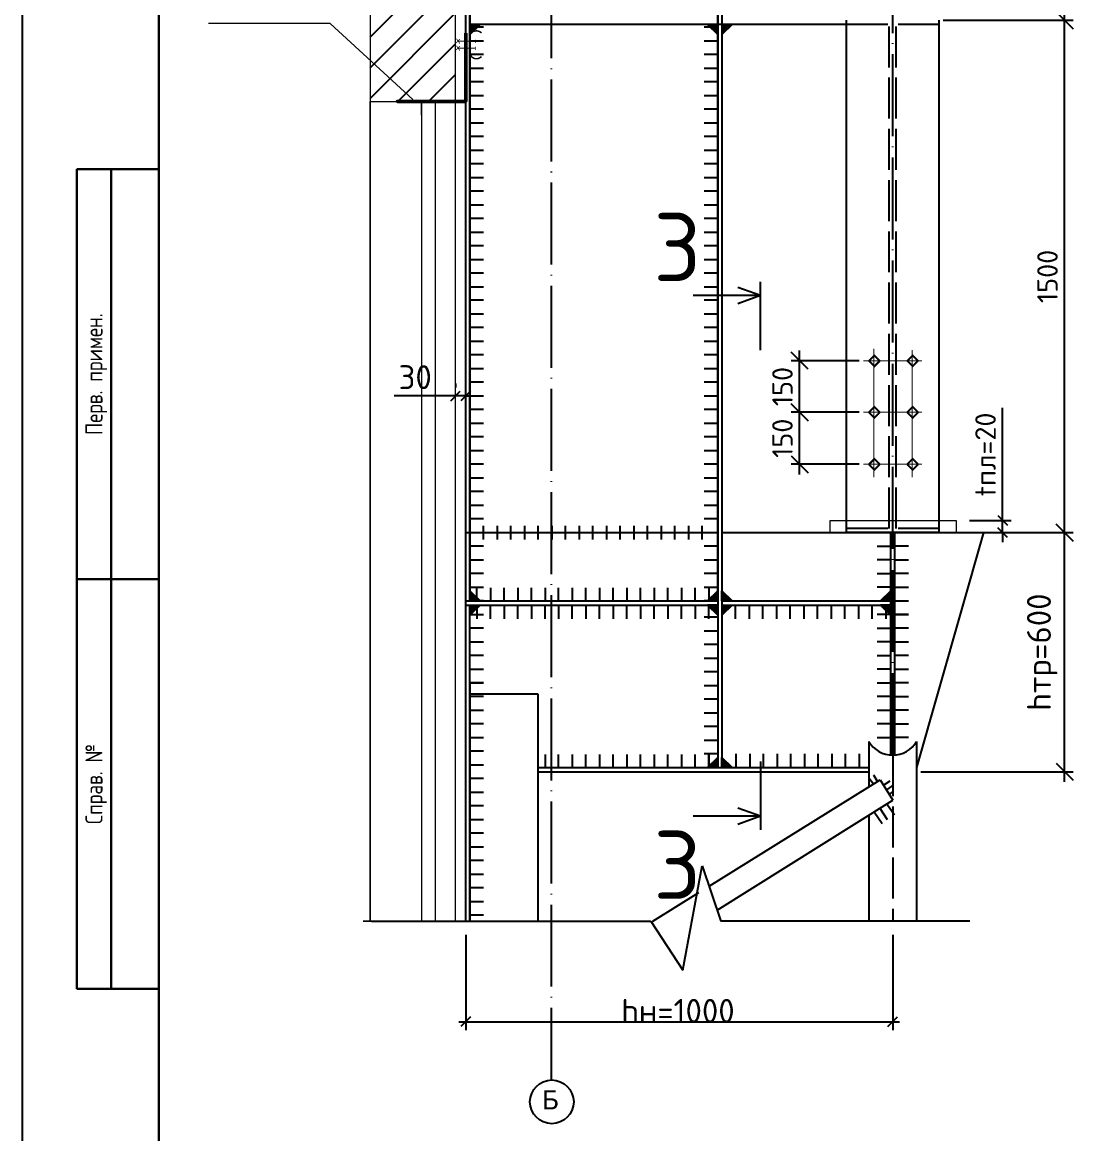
# Model space of a CAD drawing. Header units: millimetres. Extents: x -258606 to -95372, y 16759 to 83244.
# Drawn here: x -125999.4 to -125843.1, y 41902.6 to 42065.3 of the extents above; entities that cross this region are included whole.
import ezdxf
from ezdxf.enums import TextEntityAlignment as Align

# ---------------------------------------------------------------- set-up
doc = ezdxf.new("R2010")
doc.units = ezdxf.units.MM
doc.header["$LTSCALE"] = 0.5
doc.linetypes.add('ACAD_ISO02W100', pattern=[15, 12, -3])
doc.linetypes.add('ACAD_ISO04W100', pattern=[30, 24, -3, 0, -3])
for name, color, linetype, lineweight in [('0.25-STAMP', 10, 'Continuous', 25), ('0.25-TEXT', 10, 'Continuous', 25), ('0.3-STAMP', 7, 'Continuous', 30), ('ТОЛСТЫЕ', 1, 'Continuous', 50), ('ТОНКИЕе', 7, 'Continuous', 5)]:
    doc.layers.add(name, color=color, linetype=linetype, lineweight=lineweight)
for name, color, linetype in [('Осевые', 7, 'ACAD_ISO04W100'), ('размеры', 7, 'Continuous'), ('текст', 7, 'Continuous'), ('тонкие', 7, 'Continuous')]:
    doc.layers.add(name, color=color, linetype=linetype)
doc.styles.add('ГОСТ 2.304', font='cs_gost2304.shx')
doc.styles.add('Наклонный', font='isocpeur.ttf', dxfattribs={"height": 3.5})
doc.styles.add('Прямой 7мм', font='isocpeur.ttf', dxfattribs={"height": 7})
doc.styles.add('РАЗМЕРЫ_20', font='txt.shx', dxfattribs={"width": 0.6, "height": 2})
doc.styles.add('ТЕКСТ_30', font='', dxfattribs={"height": 3.5})
doc.styles.get('ТЕКСТ_30').set_extended_font_data('GOST2304')
doc.dimstyles.new('РАЗМЕРЫ_20', dxfattribs={"dimtxt": 3, "dimasz": 2.5, "dimexe": 1.25, "dimexo": 0.625, "dimgap": 1, "dimtad": 3, "dimdec": 1, "dimlfac": 20, "dimrnd": 1, "dimdsep": 46, "dimtxsty": 'ТЕКСТ_30', "dimblk1": 'OBLIQUE', "dimblk2": 'OBLIQUE', "dimsah": 1, "dimcen": 2.5, "dimdle": 1.5, "dimclrt": 4, "dimadec": 0, "dimazin": 0, "dimtfac": 1, "dimtdec": 1, "dimtmove": 0, "dimatfit": 3, "dimfxl": 1, "dimtolj": 1, "dimarcsym": 0})
doc.dimstyles.new('РАЗМЕРЫ_200_2.5', dxfattribs={"dimtxt": 2, "dimasz": 1.4, "dimexe": 1.25, "dimexo": 2, "dimgap": 1, "dimtad": 3, "dimdec": 1, "dimlfac": 200, "dimrnd": 1, "dimdsep": 46, "dimtxsty": 'РАЗМЕРЫ_20', "dimblk1": 'OBLIQUE', "dimblk2": 'OBLIQUE', "dimsah": 1, "dimcen": 2.5, "dimdle": 1, "dimclrt": 256, "dimadec": 0, "dimazin": 0, "dimtfac": 1, "dimtdec": 1, "dimtmove": 0, "dimatfit": 3, "dimfxl": 1, "dimtolj": 1, "dimarcsym": 0})

# ---------------------------------------------------------------- blocks, each defined once
blk = doc.blocks.new('_Oblique')
at = {"color": 0, "linetype": 'ByBlock', "lineweight": -2}
blk.add_line((-0.5, -0.5), (0.5, 0.5), dxfattribs=at)
blk = doc.blocks.new('*D743')
at = {"layer": 'Defpoints', "color": 0, "transparency": 16777216}
for p in [(-125865.15, 42065.64), (-125846.78, 42065.64), (-125865.15, 41990.64)]:
    blk.add_point(p, dxfattribs=at)
at = {"layer": 'текст', "color": 0, "lineweight": -2, "transparency": 16777216}
for p, q in [((-125846.78, 41989.14), (-125846.78, 42067.14)), ((-125864.53, 42065.64), (-125845.53, 42065.64)), ((-125864.53, 41990.64), (-125845.53, 41990.64))]:
    blk.add_line(p, q, dxfattribs=at)
at = {"layer": 'текст', "color": 0, "lineweight": -2, "transparency": 16777216, "xscale": 2.5, "yscale": 2.5, "zscale": 2.5}
for p, rotation in [((-125846.78, 42065.64), 90), ((-125846.78, 41990.64), 270)]:
    blk.add_blockref('_Oblique', p, dxfattribs=dict(at, rotation=rotation))
at = {"layer": 'текст', "color": 4, "transparency": 16777216, "insert": (-125849.28, 42028.14), "char_height": 3, "attachment_point": 5, "rotation": 90, "style": 'Наклонный'}
blk.add_mtext('\\A1;{\\C256;1500}', dxfattribs=at)
blk = doc.blocks.new('*D744')
at = {"layer": 'Defpoints', "color": 0, "transparency": 16777216}
for p in [(-125871.93, 42071.64), (-125865.15, 42065.64), (-125846.78, 42065.64)]:
    blk.add_point(p, dxfattribs=at)
at = {"layer": 'текст', "color": 0, "lineweight": -2, "transparency": 16777216}
for p, q in [((-125846.78, 42071.64), (-125846.78, 42082.86)), ((-125846.78, 42065.64), (-125846.78, 42073.14)), ((-125871.31, 42071.64), (-125845.53, 42071.64)), ((-125864.53, 42065.64), (-125845.53, 42065.64))]:
    blk.add_line(p, q, dxfattribs=at)
at = {"layer": 'текст', "color": 0, "lineweight": -2, "transparency": 16777216, "xscale": 2.5, "yscale": 2.5, "zscale": 2.5}
for p, rotation in [((-125846.78, 42071.64), 90), ((-125846.78, 42065.64), 270)]:
    blk.add_blockref('_Oblique', p, dxfattribs=dict(at, rotation=rotation))
at = {"layer": 'текст', "color": 4, "transparency": 16777216, "insert": (-125849.28, 42079.31), "char_height": 3, "attachment_point": 5, "rotation": 90, "style": 'Наклонный'}
blk.add_mtext('\\A1;{\\C256;120}', dxfattribs=at)
blk = doc.blocks.new('*D745')
at = {"layer": 'Defpoints', "color": 0, "transparency": 16777216}
for p in [(-125858.66, 41990.64), (-125846.78, 41990.64), (-125868.43, 41955.64)]:
    blk.add_point(p, dxfattribs=at)
at = {"layer": 'текст', "color": 0, "lineweight": -2, "transparency": 16777216}
for p, q in [((-125846.78, 41954.14), (-125846.78, 41992.14)), ((-125858.04, 41990.64), (-125845.53, 41990.64)), ((-125867.81, 41955.64), (-125845.53, 41955.64))]:
    blk.add_line(p, q, dxfattribs=at)
at = {"layer": 'текст', "color": 0, "lineweight": -2, "transparency": 16777216, "xscale": 2.5, "yscale": 2.5, "zscale": 2.5}
for p, rotation in [((-125846.78, 41990.64), 90), ((-125846.78, 41955.64), 270)]:
    blk.add_blockref('_Oblique', p, dxfattribs=dict(at, rotation=rotation))
at = {"layer": 'текст', "color": 4, "transparency": 16777216, "insert": (-125850.05, 41973.14), "char_height": 3.5, "attachment_point": 5, "rotation": 90, "style": 'Наклонный'}
blk.add_mtext('\\A1;{\\C256;hтр=600}', dxfattribs=at)
blk = doc.blocks.new('*D749')
at = {"layer": 'Defpoints', "color": 0, "transparency": 16777216}
for p in [(-125885.57, 42008.25), (-125876.24, 42008.25), (-125876.24, 42000.64)]:
    blk.add_point(p, dxfattribs=at)
at = {"layer": 'текст', "color": 0, "lineweight": -2, "transparency": 16777216}
for p, q in [((-125885.57, 41999.14), (-125885.57, 42009.75)), ((-125876.86, 42008.25), (-125886.82, 42008.25)), ((-125876.86, 42000.64), (-125886.82, 42000.64))]:
    blk.add_line(p, q, dxfattribs=at)
at = {"layer": 'текст', "color": 0, "lineweight": -2, "transparency": 16777216, "xscale": 2.5, "yscale": 2.5, "zscale": 2.5}
for p, rotation in [((-125885.57, 42008.25), 90), ((-125885.57, 42000.64), 270)]:
    blk.add_blockref('_Oblique', p, dxfattribs=dict(at, rotation=rotation))
at = {"layer": 'текст', "color": 4, "transparency": 16777216, "insert": (-125888.07, 42004.45), "char_height": 3, "attachment_point": 5, "rotation": 90, "style": 'Наклонный'}
blk.add_mtext('\\A1;{\\C256;150}', dxfattribs=at)
blk = doc.blocks.new('*D750')
at = {"layer": 'Defpoints', "color": 0, "transparency": 16777216}
for p in [(-125885.57, 42015.79), (-125876.24, 42015.79), (-125876.24, 42008.25)]:
    blk.add_point(p, dxfattribs=at)
at = {"layer": 'текст', "color": 0, "lineweight": -2, "transparency": 16777216}
for p, q in [((-125876.86, 42015.79), (-125886.82, 42015.79)), ((-125885.57, 42006.75), (-125885.57, 42017.29)), ((-125876.86, 42008.25), (-125886.82, 42008.25))]:
    blk.add_line(p, q, dxfattribs=at)
at = {"layer": 'текст', "color": 0, "lineweight": -2, "transparency": 16777216, "xscale": 2.5, "yscale": 2.5, "zscale": 2.5}
for p, rotation in [((-125885.57, 42015.79), 90), ((-125885.57, 42008.25), 270)]:
    blk.add_blockref('_Oblique', p, dxfattribs=dict(at, rotation=rotation))
at = {"layer": 'текст', "color": 4, "transparency": 16777216, "insert": (-125888.07, 42012.02), "char_height": 3, "attachment_point": 5, "rotation": 90, "style": 'Наклонный'}
blk.add_mtext('\\A1;{\\C256;150}', dxfattribs=at)
blk = doc.blocks.new('*D759')
at = {"layer": 'Defpoints', "color": 0, "transparency": 16777216}
for p in [(-125934.43, 41933.76), (-125871.93, 41933.76), (-125871.93, 41919.05)]:
    blk.add_point(p, dxfattribs=at)
at = {"layer": 'размеры', "color": 0, "lineweight": -2, "transparency": 16777216}
for p, q in [((-125934.43, 41931.76), (-125934.43, 41917.8)), ((-125871.93, 41931.76), (-125871.93, 41917.8)), ((-125935.43, 41919.05), (-125870.93, 41919.05))]:
    blk.add_line(p, q, dxfattribs=at)
at = {"layer": 'размеры', "color": 0, "lineweight": -2, "transparency": 16777216, "xscale": 1.4, "yscale": 1.4, "zscale": 1.4, "rotation": 180}
blk.add_blockref('_Oblique', (-125934.43, 41919.05), dxfattribs=at)
at = {"layer": 'размеры', "color": 0, "lineweight": -2, "transparency": 16777216, "xscale": 1.4, "yscale": 1.4, "zscale": 1.4}
blk.add_blockref('_Oblique', (-125871.93, 41919.05), dxfattribs=at)
at = {"layer": 'размеры', "transparency": 16777216, "insert": (-125903.37, 41929.38), "char_height": 3.5, "attachment_point": 5, "style": 'Наклонный'}
blk.add_mtext('\\A1;{\\H3x;\\P}hн=1000', dxfattribs=at)
blk = doc.blocks.new('*D761')
at = {"layer": 'Defpoints', "color": 0, "transparency": 16777216}
for p in [(-125862.67, 41992.42), (-125855.85, 41992.42), (-125862.67, 41990.64)]:
    blk.add_point(p, dxfattribs=at)
at = {"layer": 'размеры', "color": 0, "lineweight": -2, "transparency": 16777216}
for p, q in [((-125855.85, 41992.42), (-125855.85, 42008.92)), ((-125860.67, 41992.42), (-125854.6, 41992.42)), ((-125855.85, 41990.64), (-125855.85, 41992.42)), ((-125860.67, 41990.64), (-125854.6, 41990.64)), ((-125855.85, 41990.64), (-125855.85, 41989.24))]:
    blk.add_line(p, q, dxfattribs=at)
at = {"layer": 'размеры', "color": 0, "lineweight": -2, "transparency": 16777216, "xscale": 1.4, "yscale": 1.4, "zscale": 1.4}
for p, rotation in [((-125855.85, 41992.42), 270), ((-125855.85, 41990.64), 90)]:
    blk.add_blockref('_Oblique', p, dxfattribs=dict(at, rotation=rotation))
at = {"layer": 'размеры', "transparency": 16777216, "insert": (-125858.35, 42002.07), "char_height": 3, "attachment_point": 5, "rotation": 90, "style": 'Наклонный'}
blk.add_mtext('\\A1;tпл=20', dxfattribs=at)
blk = doc.blocks.new('*D1230')
at = {"layer": 'Defpoints', "color": 0, "transparency": 16777216}
for p in [(-125935.93, 42010.64), (-125935.93, 42010.47), (-125934.43, 42003.76)]:
    blk.add_point(p, dxfattribs=at)
at = {"layer": 'размеры', "color": 0, "lineweight": -2, "transparency": 16777216}
for p, q in [((-125935.93, 42012.47), (-125935.93, 42011.89)), ((-125934.43, 42005.76), (-125934.43, 42011.89)), ((-125935.93, 42010.64), (-125944.93, 42010.64)), ((-125934.43, 42010.64), (-125935.93, 42010.64)), ((-125934.43, 42010.64), (-125933.03, 42010.64))]:
    blk.add_line(p, q, dxfattribs=at)
at = {"layer": 'размеры', "color": 0, "lineweight": -2, "transparency": 16777216, "xscale": 1.4, "yscale": 1.4, "zscale": 1.4}
blk.add_blockref('_Oblique', (-125935.93, 42010.64), dxfattribs=at)
at = {"layer": 'размеры', "color": 0, "lineweight": -2, "transparency": 16777216, "xscale": 1.4, "yscale": 1.4, "zscale": 1.4, "rotation": 180}
blk.add_blockref('_Oblique', (-125934.43, 42010.64), dxfattribs=at)
at = {"layer": 'размеры', "transparency": 16777216, "insert": (-125941.83, 42013.39), "char_height": 3.5, "attachment_point": 5, "style": 'Наклонный'}
blk.add_mtext('\\A1;30', dxfattribs=at)

msp = doc.modelspace()

# ---------------------------------------------------------------- hatches: boundary and pattern name
h = msp.add_hatch(color=0)
h.dxf.hatch_style = 1
h.paths.add_polyline_path([(-125932.33105, 42065.03985), (-125933.83093, 42065.03985), (-125933.83093, 42063.53997)])
h = msp.add_hatch(color=0)
h.dxf.hatch_style = 1
h.paths.add_polyline_path([(-125899.03105, 42065.03985), (-125897.53116, 42065.03985), (-125897.53116, 42063.53997)])
h = msp.add_hatch(color=0)
h.dxf.hatch_style = 1
h.paths.add_polyline_path([(-125895.43105, 42065.03985), (-125896.93093, 42065.03985), (-125896.93093, 42063.53997)])
h = msp.add_hatch(color=0)
h.dxf.hatch_style = 1
h.paths.add_polyline_path([(-125932.33105, 41980.63985), (-125933.83093, 41980.63985), (-125933.83093, 41982.13974)])
h = msp.add_hatch(color=0)
h.dxf.hatch_style = 1
h.paths.add_polyline_path([(-125899.03105, 41980.63985), (-125897.53116, 41980.63985), (-125897.53116, 41982.13974)])
h = msp.add_hatch(color=0)
h.dxf.hatch_style = 1
h.paths.add_polyline_path([(-125895.43105, 41980.63985), (-125896.93093, 41980.63985), (-125896.93093, 41982.13974)])
h = msp.add_hatch(color=0)
h.dxf.hatch_style = 1
h.paths.add_polyline_path([(-125873.73105, 41980.63985), (-125872.23116, 41980.63985), (-125872.23116, 41982.13974)])
h = msp.add_hatch(color=0)
h.dxf.hatch_style = 1
h.paths.add_polyline_path([(-125932.33105, 41980.03985), (-125933.83093, 41980.03985), (-125933.83093, 41978.53996)])
h = msp.add_hatch(color=0)
h.dxf.hatch_style = 1
h.paths.add_polyline_path([(-125899.03105, 41980.03985), (-125897.53116, 41980.03985), (-125897.53116, 41978.53996)])
h = msp.add_hatch(color=0)
h.dxf.hatch_style = 1
h.paths.add_polyline_path([(-125895.43105, 41980.03985), (-125896.93093, 41980.03985), (-125896.93093, 41978.53996)])
h = msp.add_hatch(color=0)
h.dxf.hatch_style = 1
h.paths.add_polyline_path([(-125873.73105, 41980.03985), (-125872.23116, 41980.03985), (-125872.23116, 41978.53996)])
h = msp.add_hatch(color=0)
h.dxf.hatch_style = 1
h.paths.add_polyline_path([(-125899.03105, 41956.23985), (-125897.53116, 41956.23985), (-125897.53116, 41957.73974)])
h = msp.add_hatch(color=0)
h.dxf.hatch_style = 1
h.paths.add_polyline_path([(-125895.43105, 41956.23985), (-125896.93093, 41956.23985), (-125896.93093, 41957.73974)])
at = {"layer": 'тонкие', "transparency": 33554687}
h = msp.add_hatch(dxfattribs=at)
h.set_pattern_fill('ANSI31')
h.paths.add_polyline_path([(-125935.93105, 42087.1753), (-125948.43105, 42087.1753), (-125948.43105, 42053.76139), (-125935.93105, 42053.76139)])

# ---------------------------------------------------------------- linework, layer by layer
at = {"color": 0}
for p, q in [((-125933.83105, 41980.63985), (-125933.83105, 42087.1753)), ((-125933.83105, 42065.03985), (-125933.83105, 42063.53985)), ((-125933.83105, 42065.03985), (-125932.33105, 42065.03985)), ((-125932.33105, 42065.03985), (-125933.83105, 42063.53985)), ((-125931.83105, 42064.63985), (-125933.83105, 42064.63985)), ((-125897.53105, 42064.63985), (-125899.53105, 42064.63985)), ((-125897.53105, 42065.03985), (-125899.03105, 42065.03985)), ((-125899.03105, 42065.03985), (-125897.53105, 42063.53985)), ((-125897.53105, 42065.03985), (-125897.53105, 42063.53985)), ((-125896.93105, 42065.03985), (-125896.93105, 42063.53985)), ((-125896.93105, 42065.03985), (-125895.43105, 42065.03985)), ((-125895.43105, 42065.03985), (-125896.93105, 42063.53985)), ((-125933.83105, 42062.63985), (-125931.83105, 42062.63985)), ((-125899.53105, 42062.63985), (-125897.53105, 42062.63985)), ((-125931.83105, 42060.63985), (-125933.83105, 42060.63985)), ((-125897.53105, 42060.63985), (-125899.53105, 42060.63985)), ((-125933.83105, 42058.63985), (-125931.83105, 42058.63985)), ((-125899.53105, 42058.63985), (-125897.53105, 42058.63985)), ((-125931.83105, 42056.63985), (-125933.83105, 42056.63985)), ((-125897.53105, 42056.63985), (-125899.53105, 42056.63985)), ((-125933.83105, 42054.63985), (-125931.83105, 42054.63985)), ((-125899.53105, 42054.63985), (-125897.53105, 42054.63985)), ((-125931.83105, 42052.63985), (-125933.83105, 42052.63985)), ((-125897.53105, 42052.63985), (-125899.53105, 42052.63985)), ((-125933.83105, 42050.63985), (-125931.83105, 42050.63985)), ((-125899.53105, 42050.63985), (-125897.53105, 42050.63985)), ((-125931.83105, 42048.63985), (-125933.83105, 42048.63985)), ((-125897.53105, 42048.63985), (-125899.53105, 42048.63985)), ((-125933.83105, 42046.63985), (-125931.83105, 42046.63985)), ((-125899.53105, 42046.63985), (-125897.53105, 42046.63985)), ((-125931.83105, 42044.63985), (-125933.83105, 42044.63985)), ((-125897.53105, 42044.63985), (-125899.53105, 42044.63985)), ((-125933.83105, 42042.63985), (-125931.83105, 42042.63985)), ((-125899.53105, 42042.63985), (-125897.53105, 42042.63985)), ((-125931.83105, 42040.63985), (-125933.83105, 42040.63985)), ((-125897.53105, 42040.63985), (-125899.53105, 42040.63985)), ((-125933.83105, 42038.63985), (-125931.83105, 42038.63985)), ((-125899.53105, 42038.63985), (-125897.53105, 42038.63985)), ((-125931.83105, 42036.63985), (-125933.83105, 42036.63985)), ((-125897.53105, 42036.63985), (-125899.53105, 42036.63985)), ((-125933.83105, 42034.63985), (-125931.83105, 42034.63985)), ((-125899.53105, 42034.63985), (-125897.53105, 42034.63985)), ((-125931.83105, 42032.63985), (-125933.83105, 42032.63985)), ((-125897.53105, 42032.63985), (-125899.53105, 42032.63985)), ((-125933.83105, 42030.63985), (-125931.83105, 42030.63985)), ((-125899.53105, 42030.63985), (-125897.53105, 42030.63985)), ((-125931.83105, 42028.63985), (-125933.83105, 42028.63985)), ((-125897.53105, 42028.63985), (-125899.53105, 42028.63985)), ((-125933.83105, 42026.63985), (-125931.83105, 42026.63985)), ((-125899.53105, 42026.63985), (-125897.53105, 42026.63985)), ((-125931.83105, 42024.63985), (-125933.83105, 42024.63985)), ((-125897.53105, 42024.63985), (-125899.53105, 42024.63985)), ((-125933.83105, 42022.63985), (-125931.83105, 42022.63985)), ((-125899.53105, 42022.63985), (-125897.53105, 42022.63985)), ((-125931.83105, 42020.63985), (-125933.83105, 42020.63985)), ((-125897.53105, 42020.63985), (-125899.53105, 42020.63985)), ((-125933.83105, 42018.63985), (-125931.83105, 42018.63985)), ((-125899.53105, 42018.63985), (-125897.53105, 42018.63985)), ((-125931.83105, 42016.63985), (-125933.83105, 42016.63985)), ((-125897.53105, 42016.63985), (-125899.53105, 42016.63985)), ((-125933.83105, 42014.63985), (-125931.83105, 42014.63985)), ((-125899.53105, 42014.63985), (-125897.53105, 42014.63985)), ((-125931.83105, 42012.63985), (-125933.83105, 42012.63985)), ((-125897.53105, 42012.63985), (-125899.53105, 42012.63985)), ((-125933.83105, 42010.63985), (-125931.83105, 42010.63985)), ((-125899.53105, 42010.63985), (-125897.53105, 42010.63985)), ((-125931.83105, 42008.63985), (-125933.83105, 42008.63985)), ((-125897.53105, 42008.63985), (-125899.53105, 42008.63985)), ((-125933.83105, 42006.63985), (-125931.83105, 42006.63985)), ((-125899.53105, 42006.63985), (-125897.53105, 42006.63985)), ((-125931.83105, 42004.63985), (-125933.83105, 42004.63985)), ((-125897.53105, 42004.63985), (-125899.53105, 42004.63985)), ((-125933.83105, 42002.63985), (-125931.83105, 42002.63985)), ((-125899.53105, 42002.63985), (-125897.53105, 42002.63985)), ((-125931.83105, 42000.63985), (-125933.83105, 42000.63985)), ((-125931.83105, 42000.63985), (-125933.83105, 42000.63985)), ((-125897.53105, 42000.63985), (-125899.53105, 42000.63985)), ((-125933.83105, 41998.63985), (-125931.83105, 41998.63985)), ((-125933.83105, 41998.63985), (-125931.83105, 41998.63985)), ((-125899.53105, 41998.63985), (-125897.53105, 41998.63985)), ((-125931.83105, 41996.63985), (-125933.83105, 41996.63985)), ((-125931.83105, 41996.63985), (-125933.83105, 41996.63985)), ((-125897.53105, 41996.63985), (-125899.53105, 41996.63985)), ((-125933.83105, 41994.63985), (-125931.83105, 41994.63985)), ((-125933.83105, 41994.63985), (-125931.83105, 41994.63985)), ((-125899.53105, 41994.63985), (-125897.53105, 41994.63985)), ((-125931.83105, 41992.63985), (-125933.83105, 41992.63985)), ((-125931.83105, 41992.63985), (-125933.83105, 41992.63985)), ((-125933.83105, 41992.63985), (-125933.83105, 41990.63985)), ((-125931.83105, 41989.63985), (-125931.83105, 41991.63985)), ((-125929.83105, 41991.63985), (-125929.83105, 41989.63985)), ((-125927.83105, 41989.63985), (-125927.83105, 41991.63985)), ((-125925.83105, 41991.63985), (-125925.83105, 41989.63985)), ((-125923.83105, 41989.63985), (-125923.83105, 41991.63985)), ((-125921.83105, 41991.63985), (-125921.83105, 41989.63985)), ((-125919.83105, 41989.63985), (-125919.83105, 41991.63985)), ((-125917.83105, 41991.63985), (-125917.83105, 41989.63985)), ((-125915.83105, 41989.63985), (-125915.83105, 41991.63985)), ((-125913.83105, 41991.63985), (-125913.83105, 41989.63985)), ((-125911.83105, 41989.63985), (-125911.83105, 41991.63985)), ((-125909.83105, 41991.63985), (-125909.83105, 41989.63985)), ((-125907.83105, 41989.63985), (-125907.83105, 41991.63985)), ((-125905.83105, 41991.63985), (-125905.83105, 41989.63985)), ((-125903.83105, 41989.63985), (-125903.83105, 41991.63985)), ((-125901.83105, 41991.63985), (-125901.83105, 41989.63985)), ((-125899.83105, 41989.63985), (-125899.83105, 41991.63985)), ((-125897.53105, 41992.63985), (-125899.53105, 41992.63985)), ((-125933.83105, 41990.63985), (-125931.83105, 41990.63985)), ((-125933.83105, 41990.63985), (-125931.83105, 41990.63985)), ((-125899.53105, 41990.63985), (-125897.53105, 41990.63985)), ((-125871.93105, 41990.63985), (-125878.71003, 41990.63985)), ((-125872.23105, 41990.63985), (-125874.23105, 41990.63985)), ((-125865.15207, 41990.63985), (-125871.93105, 41990.63985)), ((-125931.83105, 41988.63985), (-125933.83105, 41988.63985)), ((-125931.83105, 41988.63985), (-125933.83105, 41988.63985)), ((-125897.53105, 41988.63985), (-125899.53105, 41988.63985)), ((-125874.23105, 41988.63985), (-125872.23105, 41988.63985)), ((-125869.63105, 41988.63985), (-125871.63105, 41988.63985)), ((-125933.83105, 41986.63985), (-125931.83105, 41986.63985)), ((-125933.83105, 41986.63985), (-125931.83105, 41986.63985)), ((-125899.53105, 41986.63985), (-125897.53105, 41986.63985)), ((-125872.23105, 41986.63985), (-125874.23105, 41986.63985)), ((-125871.63105, 41986.63985), (-125869.63105, 41986.63985)), ((-125931.83105, 41984.63985), (-125933.83105, 41984.63985)), ((-125931.83105, 41984.63985), (-125933.83105, 41984.63985)), ((-125897.53105, 41984.63985), (-125899.53105, 41984.63985)), ((-125874.23105, 41984.63985), (-125872.23105, 41984.63985)), ((-125869.63105, 41984.63985), (-125871.63105, 41984.63985)), ((-125933.83105, 41982.63985), (-125931.83105, 41982.63985)), ((-125933.83105, 41982.63985), (-125931.83105, 41982.63985)), ((-125933.83105, 41980.63985), (-125933.83105, 41982.13985)), ((-125932.33105, 41980.63985), (-125933.83105, 41982.13985)), ((-125932.83105, 41980.63985), (-125932.83105, 41982.53985)), ((-125930.83105, 41982.53985), (-125930.83105, 41980.63985)), ((-125928.83105, 41980.63985), (-125928.83105, 41982.53985)), ((-125926.83105, 41982.53985), (-125926.83105, 41980.63985)), ((-125924.83105, 41980.63985), (-125924.83105, 41982.53985)), ((-125922.83105, 41982.53985), (-125922.83105, 41980.63985)), ((-125920.83105, 41980.63985), (-125920.83105, 41982.53985)), ((-125918.83105, 41982.53985), (-125918.83105, 41980.63985)), ((-125916.83105, 41980.63985), (-125916.83105, 41982.53985)), ((-125914.83105, 41982.53985), (-125914.83105, 41980.63985)), ((-125912.83105, 41980.63985), (-125912.83105, 41982.53985)), ((-125910.83105, 41982.53985), (-125910.83105, 41980.63985)), ((-125908.83105, 41980.63985), (-125908.83105, 41982.53985)), ((-125906.83105, 41982.53985), (-125906.83105, 41980.63985)), ((-125904.83105, 41980.63985), (-125904.83105, 41982.53985)), ((-125902.83105, 41982.53985), (-125902.83105, 41980.63985)), ((-125900.83105, 41980.63985), (-125900.83105, 41982.53985)), ((-125899.53105, 41982.63985), (-125897.53105, 41982.63985)), ((-125899.03105, 41980.63985), (-125897.53105, 41982.13985)), ((-125898.83105, 41982.53985), (-125898.83105, 41980.63985)), ((-125897.53105, 41980.63985), (-125897.53105, 41982.13985)), ((-125896.93105, 41980.63985), (-125896.93105, 41982.13985)), ((-125895.43105, 41980.63985), (-125896.93105, 41982.13985)), ((-125872.23105, 41982.63985), (-125874.23105, 41982.63985)), ((-125873.73105, 41980.63985), (-125872.23105, 41982.13985)), ((-125872.23105, 41980.63985), (-125872.23105, 41982.13985)), ((-125871.63105, 41982.63985), (-125869.63105, 41982.63985)), ((-125931.83105, 41980.63985), (-125933.83105, 41980.63985)), ((-125933.83105, 41980.63985), (-125932.33105, 41980.63985)), ((-125931.83105, 41980.63985), (-125933.83105, 41980.63985)), ((-125933.83105, 41980.03985), (-125933.83105, 41978.53985)), ((-125933.83105, 41980.03985), (-125932.33105, 41980.03985)), ((-125932.33105, 41980.03985), (-125933.83105, 41978.53985)), ((-125932.83105, 41980.03985), (-125932.83105, 41978.03985)), ((-125930.83105, 41978.03985), (-125930.83105, 41980.03985)), ((-125928.83105, 41980.03985), (-125928.83105, 41978.03985)), ((-125926.83105, 41978.03985), (-125926.83105, 41980.03985)), ((-125924.83105, 41980.03985), (-125924.83105, 41978.03985)), ((-125922.83105, 41978.03985), (-125922.83105, 41980.03985)), ((-125920.83105, 41980.03985), (-125920.83105, 41978.03985)), ((-125918.83105, 41978.03985), (-125918.83105, 41980.03985)), ((-125916.83105, 41980.03985), (-125916.83105, 41978.03985)), ((-125914.83105, 41978.03985), (-125914.83105, 41980.03985)), ((-125912.83105, 41980.03985), (-125912.83105, 41978.03985)), ((-125910.83105, 41978.03985), (-125910.83105, 41980.03985)), ((-125908.83105, 41980.03985), (-125908.83105, 41978.03985)), ((-125906.83105, 41978.03985), (-125906.83105, 41980.03985)), ((-125904.83105, 41980.03985), (-125904.83105, 41978.03985)), ((-125902.83105, 41978.03985), (-125902.83105, 41980.03985)), ((-125900.83105, 41980.03985), (-125900.83105, 41978.03985)), ((-125897.53105, 41980.63985), (-125899.53105, 41980.63985)), ((-125897.53105, 41980.63985), (-125899.03105, 41980.63985)), ((-125897.53105, 41980.03985), (-125899.03105, 41980.03985)), ((-125899.03105, 41980.03985), (-125897.53105, 41978.53985)), ((-125898.83105, 41978.03985), (-125898.83105, 41980.03985)), ((-125897.53105, 41980.03985), (-125897.53105, 41978.53985)), ((-125896.93105, 41980.63985), (-125895.43105, 41980.63985)), ((-125896.93105, 41980.03985), (-125896.93105, 41978.53985)), ((-125896.93105, 41980.03985), (-125895.43105, 41980.03985)), ((-125895.43105, 41980.03985), (-125896.93105, 41978.53985)), ((-125896.93105, 41980.03985), (-125896.93105, 41978.03985)), ((-125894.93105, 41978.03985), (-125894.93105, 41980.03985)), ((-125892.93105, 41980.03985), (-125892.93105, 41978.03985)), ((-125890.93105, 41978.03985), (-125890.93105, 41980.03985)), ((-125888.93105, 41980.03985), (-125888.93105, 41978.03985)), ((-125886.93105, 41978.03985), (-125886.93105, 41980.03985)), ((-125884.93105, 41980.03985), (-125884.93105, 41978.03985)), ((-125882.93105, 41978.03985), (-125882.93105, 41980.03985)), ((-125880.93105, 41980.03985), (-125880.93105, 41978.03985)), ((-125878.93105, 41978.03985), (-125878.93105, 41980.03985)), ((-125876.93105, 41980.03985), (-125876.93105, 41978.03985)), ((-125874.93105, 41978.03985), (-125874.93105, 41980.03985)), ((-125874.23105, 41980.63985), (-125872.23105, 41980.63985)), ((-125872.23105, 41980.63985), (-125873.73105, 41980.63985)), ((-125872.23105, 41980.03985), (-125873.73105, 41980.03985)), ((-125873.73105, 41980.03985), (-125872.23105, 41978.53985)), ((-125872.93105, 41980.03985), (-125872.93105, 41978.03985)), ((-125872.23105, 41980.03985), (-125872.23105, 41978.53985)), ((-125871.63106, 41980.63985), (-125869.63106, 41980.63985)), ((-125933.83105, 41978.63985), (-125931.83105, 41978.63985)), ((-125872.23105, 41978.63985), (-125874.23105, 41978.63985)), ((-125869.63106, 41978.63985), (-125871.63106, 41978.63985)), ((-125871.63105, 41978.63985), (-125869.63105, 41978.63985)), ((-125897.53105, 41978.23985), (-125899.53105, 41978.23985)), ((-125931.83105, 41976.63985), (-125933.83105, 41976.63985)), ((-125899.53105, 41976.23985), (-125897.53105, 41976.23985)), ((-125874.23105, 41976.63985), (-125872.23105, 41976.63985)), ((-125869.63105, 41976.63985), (-125871.63105, 41976.63985)), ((-125933.83105, 41974.63985), (-125931.83105, 41974.63985)), ((-125897.53105, 41974.23985), (-125899.53105, 41974.23985)), ((-125872.23105, 41974.63985), (-125874.23105, 41974.63985)), ((-125871.63105, 41974.63985), (-125869.63105, 41974.63985)), ((-125931.83105, 41972.63985), (-125933.83105, 41972.63985)), ((-125899.53105, 41972.23985), (-125897.53105, 41972.23985)), ((-125874.23105, 41972.63985), (-125872.23105, 41972.63985)), ((-125869.63105, 41972.63985), (-125871.63105, 41972.63985)), ((-125933.83105, 41970.63985), (-125931.83105, 41970.63985)), ((-125897.53105, 41970.23985), (-125899.53105, 41970.23985)), ((-125872.23105, 41970.63985), (-125874.23105, 41970.63985)), ((-125871.63105, 41970.63985), (-125869.63105, 41970.63985)), ((-125933.83105, 41968.63985), (-125931.83105, 41968.63985)), ((-125931.83105, 41968.63985), (-125933.83105, 41968.63985)), ((-125874.23105, 41968.63985), (-125872.23105, 41968.63985)), ((-125869.63105, 41968.63985), (-125871.63105, 41968.63985)), ((-125899.53105, 41968.23985), (-125897.53105, 41968.23985)), ((-125931.83105, 41966.63985), (-125933.83105, 41966.63985)), ((-125897.53105, 41966.23985), (-125899.53105, 41966.23985)), ((-125872.23105, 41966.63985), (-125874.23105, 41966.63985)), ((-125871.63105, 41966.63985), (-125869.63105, 41966.63985)), ((-125933.83105, 41964.63985), (-125931.83105, 41964.63985)), ((-125899.53105, 41964.23985), (-125897.53105, 41964.23985)), ((-125874.23105, 41964.63985), (-125872.23105, 41964.63985)), ((-125869.63105, 41964.63985), (-125871.63105, 41964.63985)), ((-125931.83105, 41962.63985), (-125933.83105, 41962.63985)), ((-125897.53105, 41962.23985), (-125899.53105, 41962.23985)), ((-125872.23105, 41962.63985), (-125874.23105, 41962.63985)), ((-125871.63105, 41962.63985), (-125869.63105, 41962.63985)), ((-125933.83105, 41960.63985), (-125931.83105, 41960.63985)), ((-125874.23105, 41960.63985), (-125872.23105, 41960.63985)), ((-125869.63105, 41960.63985), (-125871.63105, 41960.63985)), ((-125899.53105, 41960.23985), (-125897.53105, 41960.23985)), ((-125931.83105, 41958.63985), (-125933.83105, 41958.63985)), ((-125922.83106, 41958.13985), (-125922.83106, 41956.23985)), ((-125920.83106, 41956.23985), (-125920.83106, 41958.13985)), ((-125918.83106, 41958.13985), (-125918.83106, 41956.23985)), ((-125916.83106, 41956.23985), (-125916.83106, 41958.13985)), ((-125914.83106, 41958.13985), (-125914.83106, 41956.23985)), ((-125912.83106, 41956.23985), (-125912.83106, 41958.13985)), ((-125910.83106, 41958.13985), (-125910.83106, 41956.23985)), ((-125908.83106, 41956.23985), (-125908.83106, 41958.13985)), ((-125906.83106, 41958.13985), (-125906.83106, 41956.23985)), ((-125904.83106, 41956.23985), (-125904.83106, 41958.13985)), ((-125902.83106, 41958.13985), (-125902.83106, 41956.23985)), ((-125900.83106, 41956.23985), (-125900.83106, 41958.13985)), ((-125897.53105, 41958.23985), (-125899.53105, 41958.23985)), ((-125899.03105, 41956.23985), (-125897.53105, 41957.73985)), ((-125898.83106, 41958.13985), (-125898.83106, 41956.23985)), ((-125898.83104, 41956.23985), (-125898.83104, 41958.23985)), ((-125897.53105, 41956.23985), (-125897.53105, 41957.73985)), ((-125896.93105, 41956.23985), (-125896.93105, 41957.73985)), ((-125895.43105, 41956.23985), (-125896.93105, 41957.73985)), ((-125894.83104, 41956.23985), (-125894.83104, 41958.23985)), ((-125892.83104, 41958.23985), (-125892.83104, 41956.23985)), ((-125890.83104, 41956.23985), (-125890.83104, 41958.23985)), ((-125888.83104, 41958.23985), (-125888.83104, 41956.23985)), ((-125886.83104, 41956.23985), (-125886.83104, 41958.23985)), ((-125884.83104, 41958.23985), (-125884.83104, 41956.23985)), ((-125882.83104, 41956.23985), (-125882.83104, 41958.23985)), ((-125880.83104, 41958.23985), (-125880.83104, 41956.23985)), ((-125878.83104, 41956.23985), (-125878.83104, 41958.23985)), ((-125876.83104, 41958.23985), (-125876.83104, 41956.23985)), ((-125933.83105, 41956.63985), (-125931.83105, 41956.63985)), ((-125933.83105, 41933.76139), (-125933.83105, 41955.63985)), ((-125899.53105, 41956.23985), (-125897.53105, 41956.23985)), ((-125897.53105, 41956.23985), (-125899.03105, 41956.23985)), ((-125896.93105, 41956.23985), (-125895.43105, 41956.23985)), ((-125931.83105, 41954.63985), (-125933.83105, 41954.63985)), ((-125874.7686, 41953.81019), (-125875.43105, 41954.68168)), ((-125874.15643, 41954.19056), (-125874.72105, 41955.13699)), ((-125873.2905, 41953.66291), (-125872.31527, 41954.31744)), ((-125933.83105, 41952.63985), (-125931.83105, 41952.63985)), ((-125872.84964, 41952.95341), (-125871.93105, 41953.64358)), ((-125872.45081, 41952.31155), (-125871.93105, 41952.71474)), ((-125872.79784, 41950.93299), (-125871.67842, 41949.30448)), ((-125931.83105, 41950.63985), (-125933.83105, 41950.63985)), ((-125874.66525, 41949.76515), (-125873.48179, 41948.06446)), ((-125873.79674, 41950.30829), (-125872.72713, 41948.64455)), ((-125933.83105, 41948.63985), (-125931.83105, 41948.63985)), ((-125931.83105, 41946.63985), (-125933.83105, 41946.63985)), ((-125933.83105, 41944.63985), (-125931.83105, 41944.63985)), ((-125931.83105, 41942.63985), (-125933.83105, 41942.63985)), ((-125902.64146, 41926.57109), (-125899.81042, 41941.88265)), ((-125899.81042, 41941.88265), (-125897.10138, 41933.76139)), ((-125933.83105, 41940.63985), (-125931.83105, 41940.63985)), ((-125931.83105, 41938.63985), (-125933.83105, 41938.63985)), ((-125907.03438, 41933.76139), (-125900.31617, 41937.93585)), ((-125933.83105, 41936.63985), (-125931.83105, 41936.63985)), ((-125931.83105, 41934.63985), (-125933.83105, 41934.63985)), ((-125948.22637, 41933.76139), (-125907.35987, 41933.76139)), ((-125907.35987, 41933.76139), (-125902.64146, 41926.57109)), ((-125860.6273, 41933.76139), (-125897.10138, 41933.76139))]:
    msp.add_line(p, q, dxfattribs=at)
at = {"color": 0, "linetype": 'ACAD_ISO02W100'}
msp.add_line((-125871.93105, 41958.06336), (-125871.93105, 41933.76139), dxfattribs=at)
at = {"color": 0, "linetype": 'Continuous', "ltscale": 0.5, "const_width": 0.10951}
for points in [[(-125935.29937, 42062.22068), (-125935.78181, 42062.93327)], [(-125935.88669, 42062.30451), (-125935.27839, 42062.8704)], [(-125935.88669, 42061.27754), (-125935.27839, 42061.84342)], [(-125935.29937, 42061.1937), (-125935.78181, 42061.9063)], [(-125932.99201, 42062.57698), (-125935.50912, 42062.57698)], [(-125932.99201, 42061.55), (-125935.50912, 42061.55)], [(-125933.77417, 42062.58485), (-125932.96544, 42062.58485)], [(-125933.77417, 42061.54592), (-125932.96544, 42061.54592)], [(-125933.01299, 42062.32547), (-125933.01299, 42062.80752)], [(-125933.01299, 42061.2985), (-125933.01299, 42061.78055)]]:
    msp.add_lwpolyline(points, dxfattribs=at)
at = {"color": 0, "linetype": 'Continuous', "ltscale": 0.5, "const_width": 0.21903}
for points in [[(-125932.132, 42063.77162, 0.830542145), (-125933.83105, 42062.63985, -0.435528393)], [(-125932.132, 42060.3344, -0.89642074), (-125933.72617, 42061.46617, 0.435528393)]]:
    msp.add_lwpolyline(points, format="xyb", dxfattribs=at)
at = {"color": 0, "ltscale": 0.5}
for points, const_width in [([(-125874.71287, 41998.73606), (-125874.71287, 42017.54546)], 0.15), ([(-125869.07301, 41998.73606), (-125869.07301, 42017.39316)], 0.15), ([(-125876.23715, 42015.79398), (-125867.62494, 42015.79398)], 0.15), ([(-125875.4141, 42015.78091), (-125874.61791, 42016.57645), (-125873.82171, 42015.78091)], 0.28), ([(-125875.4141, 42015.78091), (-125874.61791, 42014.98538), (-125873.82171, 42015.78091)], 0.28), ([(-125868.21935, 42015.78091), (-125869.01555, 42016.57645), (-125869.81174, 42015.78091)], 0.28), ([(-125868.21935, 42015.78091), (-125869.01555, 42014.98538), (-125869.81174, 42015.78091)], 0.28), ([(-125876.23715, 42008.25499), (-125867.62494, 42008.25499)], 0.15), ([(-125875.4141, 42008.24192), (-125874.61791, 42009.03746), (-125873.82171, 42008.24192)], 0.28), ([(-125875.4141, 42008.24192), (-125874.61791, 42007.44639), (-125873.82171, 42008.24192)], 0.28), ([(-125868.21935, 42008.24192), (-125869.01555, 42009.03746), (-125869.81174, 42008.24192)], 0.28), ([(-125868.21935, 42008.24192), (-125869.01555, 42007.44639), (-125869.81174, 42008.24192)], 0.28), ([(-125875.4141, 42000.62678), (-125874.61791, 42001.42232), (-125873.82171, 42000.62678)], 0.28), ([(-125868.21935, 42000.62678), (-125869.01555, 42001.42232), (-125869.81174, 42000.62678)], 0.28), ([(-125876.23715, 42000.63985), (-125867.62494, 42000.63985)], 0.15), ([(-125875.4141, 42000.62678), (-125874.61791, 41999.83125), (-125873.82171, 42000.62678)], 0.28), ([(-125868.21935, 42000.62678), (-125869.01555, 41999.83125), (-125869.81174, 42000.62678)], 0.28)]:
    msp.add_lwpolyline(points, dxfattribs=dict(at, const_width=const_width))
at = {"layer": '0.25-STAMP', "color": 0}
msp.add_lwpolyline([(-125999.35286, 41751.8386), (-125158.35286, 41751.8386), (-125158.35286, 42345.8386), (-125999.35286, 42345.8386), (-125999.35286, 41751.8386)], dxfattribs=at)
at = {"layer": '0.3-STAMP', "color": 0}
for p, q in [((-125991.35286, 41923.8386), (-125991.35286, 42043.8386)), ((-125991.35286, 42043.8386), (-125979.35286, 42043.8386)), ((-125986.35286, 41923.8386), (-125986.35286, 42043.8386)), ((-125979.35286, 42043.8386), (-125979.35286, 41923.8386)), ((-125991.35286, 41983.8386), (-125979.35286, 41983.8386)), ((-125991.35286, 41923.8386), (-125979.35286, 41923.8386))]:
    msp.add_line(p, q, dxfattribs=at)
msp.add_lwpolyline([(-125979.35286, 41756.8386), (-125163.35286, 41756.8386), (-125163.35286, 42340.8386), (-125979.35286, 42340.8386), (-125979.35286, 41756.8386)], dxfattribs=at)
at = {"layer": 'Осевые', "color": 0}
for p, q in [((-125921.93105, 42087.1753), (-125921.93105, 41910.43474)), ((-125871.93105, 41958.06336), (-125871.93105, 42068.79719))]:
    msp.add_line(p, q, dxfattribs=at)
at = {"layer": 'текст', "color": 0, "ltscale": 20}
msp.add_circle((-125921.83236, 41907.31427), 3.2, dxfattribs=at)
at = {"layer": 'ТОЛСТЫЕ'}
msp.add_lwpolyline([(-125934.43105, 42053.76139), (-125944.43105, 42053.76139), (-125934.43105, 42053.76139), (-125934.43105, 42063.76139)], dxfattribs=at)
at = {"layer": 'тонкие', "color": 0}
for p, q in [((-125934.43105, 41980.63985), (-125934.43105, 42087.1753)), ((-125933.83105, 42087.1753), (-125933.83105, 41980.63985)), ((-125897.53105, 42087.1753), (-125897.53105, 41956.23985)), ((-125897.53105, 41980.63985), (-125897.53105, 42087.1753)), ((-125896.93105, 42087.1753), (-125896.93105, 41956.23985)), ((-125878.71003, 42065.03985), (-125933.83105, 42065.03985)), ((-125878.71003, 41990.63985), (-125878.71003, 42065.63985)), ((-125865.15207, 41990.63985), (-125865.15207, 42065.63985)), ((-125934.43105, 41990.63985), (-125897.53105, 41990.63985)), ((-125896.93105, 41990.63985), (-125858.66136, 41990.63985)), ((-125872.23105, 41958.06336), (-125872.23105, 41990.63985)), ((-125871.63105, 41958.06336), (-125871.63105, 41990.63985)), ((-125858.66136, 41990.63985), (-125868.43105, 41956.23985)), ((-125934.43105, 41933.76139), (-125934.43105, 41980.63985)), ((-125934.43105, 41980.63985), (-125897.53105, 41980.63985)), ((-125934.43105, 41980.03985), (-125897.53105, 41980.03985)), ((-125933.83105, 41955.63985), (-125933.83105, 41980.03985)), ((-125896.93105, 41980.63985), (-125872.23105, 41980.63985)), ((-125896.93105, 41980.03985), (-125872.23105, 41980.03985)), ((-125933.83105, 41968.63985), (-125933.83105, 41933.76139)), ((-125923.83105, 41966.97279), (-125933.83105, 41966.97279)), ((-125923.83105, 41933.76139), (-125923.83105, 41966.97279)), ((-125875.43105, 41960.04266), (-125875.43105, 41953.39856)), ((-125868.43105, 41960.04266), (-125868.43105, 41933.76139)), ((-125923.83105, 41956.23985), (-125875.43105, 41956.23985)), ((-125923.83105, 41955.63985), (-125875.43105, 41955.63985)), ((-125898.80673, 41938.87375), (-125873.76824, 41954.43177)), ((-125873.76824, 41954.43177), (-125871.93105, 41951.47506)), ((-125897.64584, 41935.3936), (-125871.93105, 41951.47506)), ((-125875.43105, 41949.29716), (-125875.43105, 41933.76139))]:
    msp.add_line(p, q, dxfattribs=at)
at = {"layer": 'тонкие', "color": 0, "linetype": 'ACAD_ISO02W100'}
for p, q in [((-125865.15207, 42065.03985), (-125878.71003, 42065.03985)), ((-125872.43105, 41991.23985), (-125872.43105, 42065.03985)), ((-125871.43105, 41991.23985), (-125871.43105, 42065.03985)), ((-125865.15207, 41991.23985), (-125878.71003, 41991.23985))]:
    msp.add_line(p, q, dxfattribs=at)
at = {"layer": 'тонкие', "color": 0, "extrusion": (1.34631e-16, 3.16371e-09, 1)}
for p, q in [((-125891.30156, 42017.32909), (-125891.30156, 42027.32909)), ((-125891.30156, 42025.32909), (-125894.60488, 42026.51957)), ((-125891.30156, 42025.32909), (-125901.15595, 42025.32909)), ((-125891.30156, 42025.32909), (-125894.60488, 42024.13862))]:
    msp.add_line(p, q, dxfattribs=at)
at = {"layer": 'тонкие', "color": 0, "extrusion": (1.34631e-16, -3.16371e-09, 1)}
for p, q in [((-125891.30156, 41957.11073), (-125891.30156, 41947.11073)), ((-125891.30156, 41949.11073), (-125901.15595, 41949.11073)), ((-125891.30156, 41949.11073), (-125894.60488, 41950.3012)), ((-125891.30156, 41949.11073), (-125894.60488, 41947.92026))]:
    msp.add_line(p, q, dxfattribs=at)
at = {"layer": 'тонкие', "color": 0}
msp.add_arc((-125871.93105, 41962.14754), 4.08418, 211.0223871, 328.9776129, dxfattribs=at)
at = {"layer": 'ТОНКИЕе'}
for points in [[(-125934.43105, 41933.76139), (-125949.43105, 41933.76139), (-125934.43105, 41933.76139), (-125935.93105, 41933.76139), (-125935.93105, 42087.1753), (-125948.43105, 42087.1753), (-125948.43105, 41933.76139), (-125948.43105, 41993.76139)], [(-125942.18105, 42054.01852), (-125954.26523, 42065.16802), (-125972.06563, 42065.16802)], [(-125948.43105, 41993.76139), (-125948.43105, 42053.76139), (-125935.93105, 42053.76139)], [(-125935.93105, 42053.76139), (-125940.93105, 42053.76139), (-125940.93105, 41933.76139)], [(-125940.93105, 42053.76139), (-125940.93105, 42051.76139), (-125940.93105, 42053.76139), (-125938.93105, 42053.76139), (-125938.93105, 41933.76139)]]:
    msp.add_lwpolyline(points, dxfattribs=at)
at = {"layer": 'ТОНКИЕе', "color": 0}
msp.add_lwpolyline([(-125878.71003, 41990.63985), (-125881.06483, 41990.63985), (-125881.06483, 41992.42331), (-125862.66696, 41992.42331), (-125862.66696, 41990.63985)], dxfattribs=at)

# ---------------------------------------------------------------- texts
at = {"layer": '0.25-TEXT', "color": 0, "style": 'ГОСТ 2.304'}
for s, p in [('Перв. примен.', (-125988.85286, 42013.8386)), ('Справ. №', (-125988.85286, 41953.8386))]:
    msp.add_text(s, height=2.5, rotation=90, dxfattribs=at).set_placement(p, align=Align.MIDDLE_CENTER)
at = {"layer": 'текст', "color": 0, "linetype": 'Continuous', "ltscale": 20}
msp.add_text('Б', height=2.8, dxfattribs=at).set_placement((-125923.24939, 41906.21443))
at = {"layer": 'тонкие', "color": 0, "extrusion": (-1.34631e-16, -3.16371e-09, 1), "style": 'Прямой 7мм'}
msp.add_text('3', height=10, dxfattribs=at).set_placement((-125906.97692, 42027.4347, -0.00013))
at = {"layer": 'тонкие', "color": 0, "extrusion": (-1.34631e-16, 3.16371e-09, 1), "style": 'Прямой 7мм'}
msp.add_text('3', height=10, dxfattribs=at).set_placement((-125906.97692, 41937.00513, 0.00013))

# ---------------------------------------------------------------- dimensions: what is measured, and where the dimension line sits
at = {"layer": 'размеры'}
dim = msp.add_linear_dim(base=(-125935.93105, 42010.63985), p1=(-125934.43105, 42003.76139), p2=(-125935.93105, 42010.46835), text='30', dimstyle='РАЗМЕРЫ_200_2.5', override={"dimtxsty": 'Наклонный'}, dxfattribs=at)
dim.commit()
dim.dimension.update_dxf_attribs({"geometry": '*D1230', "text_midpoint": (-125941.83105, 42013.38985)})
at = {"layer": 'размеры', "color": 0}
dim = msp.add_linear_dim(base=(-125855.84985, 41992.42331), p1=(-125862.66696, 41990.63985), p2=(-125862.66696, 41992.42331), angle=90, text='tпл=20', dimstyle='РАЗМЕРЫ_200_2.5', override={"dimtxsty": 'Наклонный'}, dxfattribs=at)
dim.commit()
dim.dimension.update_dxf_attribs({"geometry": '*D761', "text_midpoint": (-125858.34985, 42002.07331)})
dim = msp.add_linear_dim(base=(-125871.93105, 41919.04999), p1=(-125934.43105, 41933.76139), p2=(-125871.93105, 41933.76139), text='{\\H3x;\\P}hн=1000', dimstyle='РАЗМЕРЫ_200_2.5', override={"dimtxsty": 'Наклонный'}, dxfattribs=at)
dim.commit()
dim.dimension.update_dxf_attribs({"geometry": '*D759', "text_midpoint": (-125903.36877, 41919.04999), "dimtype": 160})
at = {"layer": 'текст', "color": 0}
for base, p1, p2, text, picture, middle in [((-125846.77713, 42065.63985), (-125871.93105, 42071.63985), (-125865.15207, 42065.63985), '{\\C256;<>}', '*D744', (-125846.77713, 42079.30652)), ((-125885.56853, 42015.79398), (-125876.23715, 42008.25499), (-125876.23715, 42015.79398), '{\\C256;150}', '*D750', (-125885.56853, 42012.02449)), ((-125885.56853, 42008.25499), (-125876.23715, 42000.63985), (-125876.23715, 42008.25499), '{\\C256;150}', '*D749', (-125885.56853, 42004.44742))]:
    dim = msp.add_linear_dim(base=base, p1=p1, p2=p2, angle=90, text=text, dimstyle='РАЗМЕРЫ_20', override={"dimtxsty": 'Наклонный'}, dxfattribs=at)
    dim.commit()
    dim.dimension.update_dxf_attribs({"geometry": picture, "text_midpoint": middle, "dimtype": 160})
for base, p1, p2, text, picture, middle in [((-125846.77713, 42065.63985), (-125865.15207, 41990.63985), (-125865.15207, 42065.63985), '{\\C256;<>}', '*D743', (-125849.27713, 42028.13985)), ((-125846.77713, 41990.63985), (-125868.43105, 41955.63985), (-125858.66136, 41990.63985), '{\\C256;hтр=600}', '*D745', (-125850.05213, 41973.13985))]:
    dim = msp.add_linear_dim(base=base, p1=p1, p2=p2, angle=90, text=text, dimstyle='РАЗМЕРЫ_20', override={"dimtxsty": 'Наклонный'}, dxfattribs=at)
    dim.commit()
    dim.dimension.update_dxf_attribs({"geometry": picture, "text_midpoint": middle})

doc.saveas('drawing.dxf')
